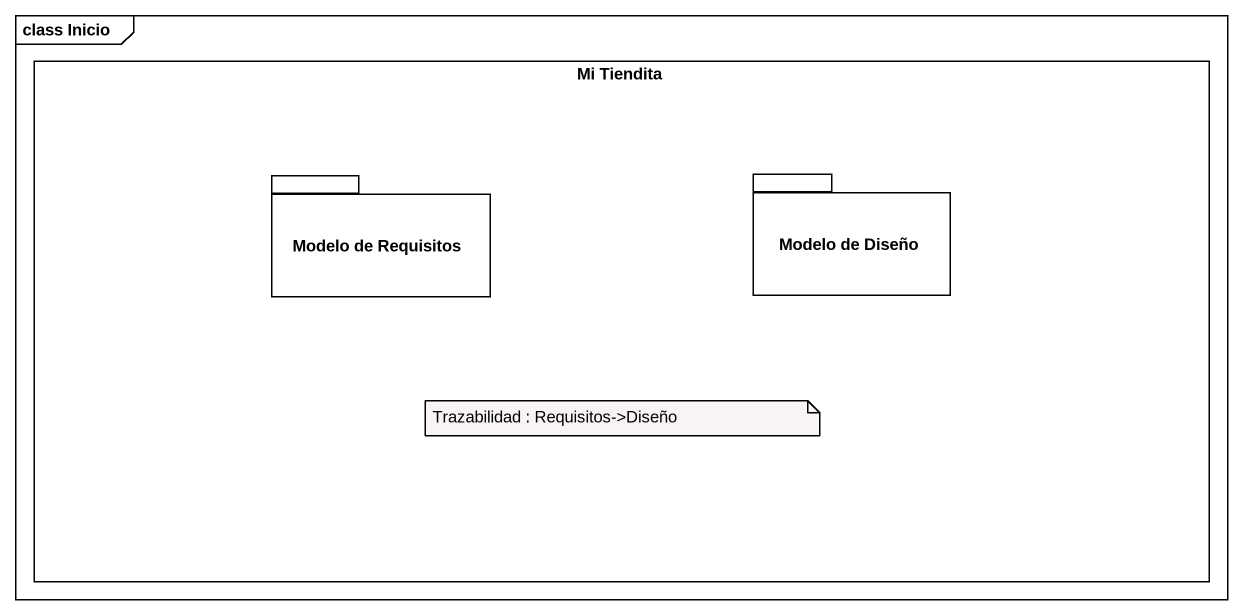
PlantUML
@startuml
mainframe class Inicio
rectangle "Mi Tiendita" as Mi_Tiendita {
  package "Modelo de Requisitos" as Modelo_de_Requisitos {
  }
  package "Modelo de Diseño" as Modelo_de_Diseño {
  }
}
note as N1
  Trazabilidad : Requisitos->Diseño
end note
@enduml
